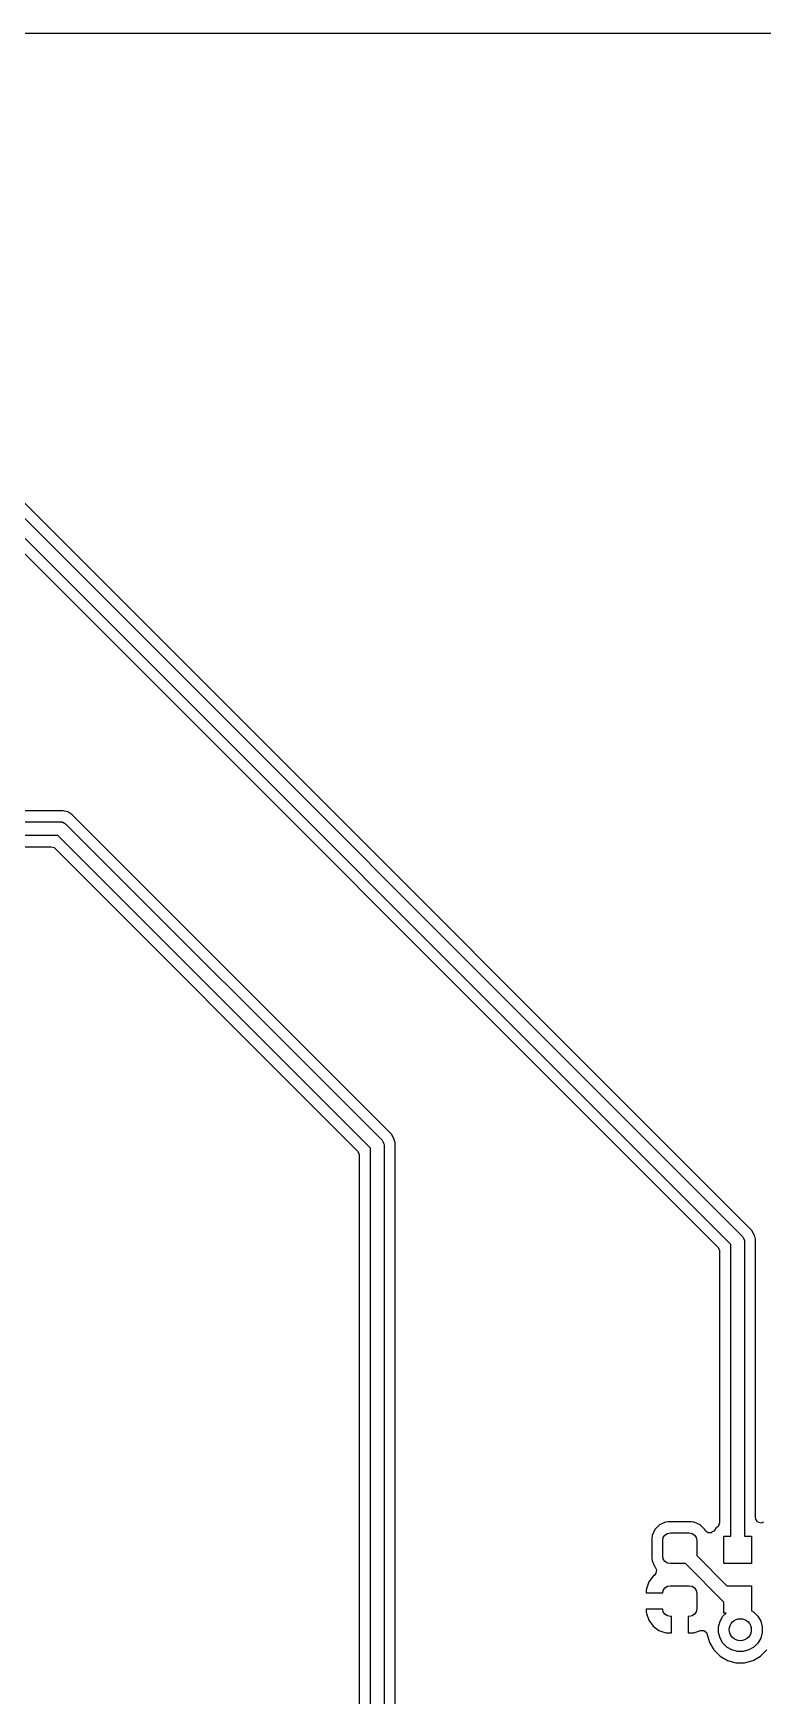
# Model space of a CAD drawing. Extents: x 0.79 to 7.64, y -5.35 to -0.98.
# Drawn here: x 3.199 to 3.721, y -2.173 to -0.984 of the extents above; entities that cross this region are included whole.
import ezdxf

# ---------------------------------------------------------------- set-up
doc = ezdxf.new("R2010")
doc.units = 0
doc.header["$MEASUREMENT"] = 0
doc.layers.add('BLACK', color=7, linetype='CONTINUOUS')

msp = doc.modelspace()

# ---------------------------------------------------------------- linework, layer by layer
at = {"layer": 'BLACK', "linetype": 'CONTINUOUS'}
for p, q in [((0.9844, -0.9843), (3.7087, -0.9843)), ((3.7087, -0.9843), (4.0118, -0.9843)), ((2.9366, -1.0753), (3.7062, -1.8449)), ((2.9289, -1.0927), (3.6888, -1.8526)), ((3.6978, -1.8505), (2.931, -1.0837)), ((3.3151, -1.4426), (3.1631, -1.2907)), ((3.713, -1.8406), (3.3151, -1.4426)), ((3.2202, -1.5403), (3.1474, -1.5403)), ((3.2222, -1.5409), (3.2202, -1.5403)), ((3.2202, -1.5403), (3.2202, -1.5403)), ((3.2235, -1.5412), (3.2222, -1.5409)), ((3.2264, -1.5429), (3.2235, -1.5412)), ((3.2235, -1.5412), (3.2235, -1.5412)), ((3.4551, -1.7717), (3.2264, -1.5429)), ((3.2264, -1.5429), (3.2264, -1.5429)), ((3.2264, -1.5429), (3.2264, -1.5429)), ((3.1378, -1.5482), (3.2185, -1.5482)), ((3.2185, -1.5482), (3.2195, -1.5483)), ((3.2195, -1.5483), (3.2195, -1.5483)), ((3.2195, -1.5483), (3.22, -1.5485)), ((3.22, -1.5485), (3.2212, -1.5491)), ((3.2212, -1.5491), (3.2212, -1.5491)), ((3.2212, -1.5491), (3.222, -1.5497)), ((3.222, -1.5497), (3.4484, -1.776)), ((3.2165, -1.5581), (3.1378, -1.5581)), ((3.1474, -1.566), (3.2116, -1.566)), ((3.2116, -1.566), (3.2139, -1.5667)), ((3.2139, -1.5667), (3.2143, -1.5671)), ((3.2143, -1.5671), (3.4309, -1.7837)), ((3.44, -1.7816), (3.2165, -1.5581)), ((3.44, -2.7126), (3.44, -1.7816)), ((3.4484, -1.776), (3.449, -1.7768)), ((3.449, -1.7768), (3.449, -1.7768)), ((3.449, -1.7768), (3.4495, -1.778)), ((3.4495, -1.778), (3.4496, -1.7784)), ((3.4496, -1.7784), (3.4497, -1.7786)), ((3.4497, -1.7786), (3.4498, -1.7795)), ((3.4498, -1.7795), (3.4498, -2.7106)), ((3.4568, -1.7746), (3.4551, -1.7717)), ((3.4551, -1.7717), (3.4551, -1.7717)), ((3.4551, -1.7717), (3.4551, -1.7717)), ((3.4577, -1.7777), (3.4568, -1.7746)), ((3.4568, -1.7746), (3.4568, -1.7746)), ((3.4568, -1.7746), (3.4568, -1.7746)), ((3.4577, -1.7778), (3.4577, -1.7777)), ((3.4577, -1.7777), (3.4577, -1.7777)), ((3.4577, -1.7777), (3.4577, -1.7777)), ((3.4577, -2.1114), (3.4577, -1.7778)), ((3.4309, -1.7837), (3.432, -1.7858)), ((3.432, -1.7858), (3.4321, -1.7865)), ((3.4321, -1.7865), (3.4321, -2.7109)), ((3.7147, -1.8435), (3.713, -1.8406)), ((3.6888, -1.8526), (3.6899, -1.8547)), ((3.6899, -1.8547), (3.6899, -1.8553)), ((3.6978, -2.0591), (3.6978, -1.8505)), ((3.7062, -1.8449), (3.7068, -1.8457)), ((3.7068, -1.8457), (3.7068, -1.8457)), ((3.7068, -1.8457), (3.7076, -1.8475)), ((3.7076, -1.8475), (3.7077, -1.8484)), ((3.7077, -1.8484), (3.7077, -2.0591)), ((3.7149, -1.8443), (3.7147, -1.8435)), ((3.7147, -1.8435), (3.7147, -1.8435)), ((3.7147, -1.8435), (3.7147, -1.8435)), ((3.7151, -1.8449), (3.7149, -1.8443)), ((3.7156, -1.8467), (3.7151, -1.8449)), ((3.7156, -2.0458), (3.7156, -1.8467)), ((3.7156, -1.8467), (3.7156, -1.8467)), ((3.6899, -1.8553), (3.6899, -2.0495)), ((3.6436, -2.0544), (3.6416, -2.0587)), ((3.6469, -2.0511), (3.6436, -2.0544)), ((3.6512, -2.0491), (3.6469, -2.0511)), ((3.6532, -2.0488), (3.6512, -2.0491)), ((3.6512, -2.0491), (3.6512, -2.0491)), ((3.6526, -2.0571), (3.6547, -2.0567)), ((3.6697, -2.0488), (3.6532, -2.0488)), ((3.6532, -2.0488), (3.6532, -2.0488)), ((3.6547, -2.0567), (3.6681, -2.0567)), ((3.6681, -2.0567), (3.6702, -2.0571)), ((3.671, -2.049), (3.6697, -2.0488)), ((3.6697, -2.0488), (3.6697, -2.0488)), ((3.6716, -2.0491), (3.671, -2.049)), ((3.6721, -2.0493), (3.6716, -2.0491)), ((3.6759, -2.0511), (3.6721, -2.0493)), ((3.6793, -2.0544), (3.6759, -2.0511)), ((3.6759, -2.0511), (3.6759, -2.0511)), ((3.6759, -2.0511), (3.6759, -2.0511)), ((3.6793, -2.0545), (3.6793, -2.0544)), ((3.6794, -2.0547), (3.6793, -2.0545)), ((3.6794, -2.0548), (3.6794, -2.0547)), ((3.6795, -2.0548), (3.6794, -2.0548)), ((3.6798, -2.0553), (3.6795, -2.0548)), ((3.6805, -2.0558), (3.6798, -2.0553)), ((3.6812, -2.0564), (3.6805, -2.0558)), ((3.6815, -2.0565), (3.6812, -2.0564)), ((3.6818, -2.0566), (3.6815, -2.0565)), ((3.6827, -2.0566), (3.6818, -2.0566)), ((3.6836, -2.0567), (3.6827, -2.0566)), ((3.6839, -2.0566), (3.6836, -2.0567)), ((3.6842, -2.0565), (3.6839, -2.0566)), ((3.6849, -2.056), (3.6842, -2.0565)), ((3.6857, -2.0555), (3.6849, -2.056)), ((3.6859, -2.0553), (3.6857, -2.0555)), ((3.6872, -2.0534), (3.6859, -2.0553)), ((3.6886, -2.0525), (3.6872, -2.0534)), ((3.6889, -2.0521), (3.6886, -2.0525)), ((3.6892, -2.0518), (3.6889, -2.0521)), ((3.6899, -2.0495), (3.6892, -2.0518)), ((3.7157, -2.0469), (3.7156, -2.0458)), ((3.7171, -2.0489), (3.7157, -2.0469)), ((3.7194, -2.0497), (3.7171, -2.0489)), ((3.7212, -2.0492), (3.7194, -2.0497)), ((3.6416, -2.0587), (3.6413, -2.0606)), ((3.6413, -2.0606), (3.6413, -2.0748)), ((3.6416, -2.0587), (3.6416, -2.0587)), ((3.6492, -2.0622), (3.6496, -2.0601)), ((3.6492, -2.0732), (3.6492, -2.0622)), ((3.6496, -2.0601), (3.6508, -2.0583)), ((3.6508, -2.0583), (3.6526, -2.0571)), ((3.6702, -2.0571), (3.672, -2.0583)), ((3.672, -2.0583), (3.6732, -2.0601)), ((3.6732, -2.0601), (3.6736, -2.0622)), ((3.6736, -2.0622), (3.6736, -2.073)), ((3.6929, -2.0787), (3.6929, -2.0591)), ((3.6929, -2.0591), (3.6978, -2.0591)), ((3.7077, -2.0591), (3.7126, -2.0591)), ((3.7126, -2.0591), (3.7126, -2.0787)), ((3.6413, -2.0748), (3.6413, -2.0748)), ((3.6413, -2.0748), (3.6416, -2.0768)), ((3.6416, -2.0768), (3.6416, -2.0768)), ((3.6416, -2.0768), (3.6436, -2.081)), ((3.6496, -2.0753), (3.6492, -2.0732)), ((3.6508, -2.0771), (3.6496, -2.0753)), ((3.6526, -2.0783), (3.6508, -2.0771)), ((3.6547, -2.0787), (3.6526, -2.0783)), ((3.6655, -2.0787), (3.6547, -2.0787)), ((3.6929, -2.1062), (3.6655, -2.0787)), ((3.6736, -2.073), (3.6951, -2.0945)), ((3.7126, -2.0787), (3.6929, -2.0787)), ((3.6392, -2.0918), (3.6375, -2.0967)), ((3.6423, -2.0876), (3.6392, -2.0918)), ((3.6432, -2.087), (3.6423, -2.0876)), ((3.6423, -2.0876), (3.6423, -2.0876)), ((3.6443, -2.0856), (3.6432, -2.087)), ((3.6436, -2.081), (3.6436, -2.081)), ((3.6436, -2.081), (3.6436, -2.081)), ((3.6436, -2.081), (3.6436, -2.0811)), ((3.6436, -2.0811), (3.6437, -2.0812)), ((3.6437, -2.0812), (3.6438, -2.0813)), ((3.6438, -2.0813), (3.6438, -2.0813)), ((3.6438, -2.0813), (3.6447, -2.0832)), ((3.6447, -2.0832), (3.6443, -2.0856)), ((3.6375, -2.0967), (3.6374, -2.0979)), ((3.6374, -2.0979), (3.6374, -2.0996)), ((3.6374, -2.0996), (3.6374, -2.0996)), ((3.6374, -2.0996), (3.6493, -2.0996)), ((3.6493, -2.0996), (3.6496, -2.0979)), ((3.6496, -2.0979), (3.6508, -2.0961)), ((3.6508, -2.0961), (3.6526, -2.0949)), ((3.6526, -2.0949), (3.6547, -2.0945)), ((3.6547, -2.0945), (3.6681, -2.0945)), ((3.6681, -2.0945), (3.6702, -2.0949)), ((3.6702, -2.0949), (3.672, -2.0961)), ((3.672, -2.0961), (3.6732, -2.0979)), ((3.6732, -2.0979), (3.6736, -2.1)), ((3.6736, -2.1), (3.6736, -2.111)), ((3.6951, -2.0945), (3.7126, -2.0945)), ((3.7126, -2.0945), (3.7126, -2.1125)), ((3.4577, -2.5899), (3.4577, -2.1114)), ((3.6493, -2.1114), (3.6374, -2.1114)), ((3.6374, -2.1114), (3.6374, -2.1114)), ((3.6374, -2.1114), (3.6374, -2.1131)), ((3.6374, -2.1131), (3.6375, -2.1143)), ((3.6375, -2.1143), (3.6375, -2.1143)), ((3.6375, -2.1143), (3.6392, -2.1192)), ((3.6496, -2.1131), (3.6493, -2.1114)), ((3.6508, -2.1149), (3.6496, -2.1131)), ((3.6526, -2.1161), (3.6508, -2.1149)), ((3.6547, -2.1165), (3.6526, -2.1161)), ((3.6702, -2.1161), (3.6681, -2.1165)), ((3.672, -2.1149), (3.6702, -2.1161)), ((3.6732, -2.1131), (3.672, -2.1149)), ((3.6736, -2.111), (3.6732, -2.1131)), ((3.6922, -2.1164), (3.6945, -2.1142)), ((3.6929, -2.1142), (3.6929, -2.1062)), ((3.6945, -2.1142), (3.6929, -2.1142)), ((3.7126, -2.1125), (3.7143, -2.1135)), ((3.7143, -2.1135), (3.7172, -2.1164)), ((3.6392, -2.1192), (3.6423, -2.1234)), ((3.6423, -2.1234), (3.6423, -2.1234)), ((3.6423, -2.1234), (3.6465, -2.1265)), ((3.6465, -2.1265), (3.6515, -2.1282)), ((3.6555, -2.1165), (3.6547, -2.1165)), ((3.6555, -2.1283), (3.6555, -2.1165)), ((3.6681, -2.1165), (3.6673, -2.1165)), ((3.6673, -2.1165), (3.6673, -2.1283)), ((3.6714, -2.1282), (3.6761, -2.1266)), ((3.6761, -2.1266), (3.6785, -2.1265)), ((3.6785, -2.1265), (3.6805, -2.1279)), ((3.6805, -2.1279), (3.6811, -2.1293)), ((3.6891, -2.1239), (3.6902, -2.12)), ((3.6891, -2.128), (3.6891, -2.1239)), ((3.6902, -2.132), (3.6891, -2.128)), ((3.6902, -2.12), (3.6922, -2.1164)), ((3.7172, -2.1164), (3.7193, -2.12)), ((3.7193, -2.12), (3.7203, -2.1239)), ((3.7203, -2.128), (3.7193, -2.132)), ((3.7203, -2.1239), (3.7203, -2.128)), ((3.6515, -2.1282), (3.6526, -2.1283)), ((3.6526, -2.1283), (3.6555, -2.1283)), ((3.6555, -2.1283), (3.6555, -2.1283)), ((3.6673, -2.1283), (3.6673, -2.1283)), ((3.6673, -2.1283), (3.6702, -2.1283)), ((3.6702, -2.1283), (3.6714, -2.1282)), ((3.6714, -2.1282), (3.6714, -2.1282)), ((3.6811, -2.1293), (3.6827, -2.1351)), ((3.6827, -2.1351), (3.6858, -2.1405)), ((3.6922, -2.1356), (3.6902, -2.132)), ((3.6951, -2.1385), (3.6922, -2.1356)), ((3.6987, -2.1405), (3.6951, -2.1385)), ((3.7143, -2.1385), (3.7108, -2.1405)), ((3.7172, -2.1356), (3.7143, -2.1385)), ((3.7193, -2.132), (3.7172, -2.1356)), ((3.6858, -2.1405), (3.6902, -2.1449)), ((3.6902, -2.1449), (3.6956, -2.148)), ((3.6956, -2.148), (3.7016, -2.1496)), ((3.7027, -2.1416), (3.6987, -2.1405)), ((3.7016, -2.1496), (3.7016, -2.1496)), ((3.7016, -2.1496), (3.7078, -2.1496)), ((3.7068, -2.1416), (3.7027, -2.1416)), ((3.7108, -2.1405), (3.7068, -2.1416)), ((3.7078, -2.1496), (3.7138, -2.148)), ((3.7078, -2.1496), (3.7078, -2.1496)), ((3.7138, -2.148), (3.7192, -2.1449)), ((3.7192, -2.1449), (3.7236, -2.1405))]:
    msp.add_line(p, q, dxfattribs=at)
at = {"layer": 'BLACK'}
msp.add_circle((3.7047, -2.126), 0.00787, dxfattribs=at)

doc.saveas('drawing.dxf')
